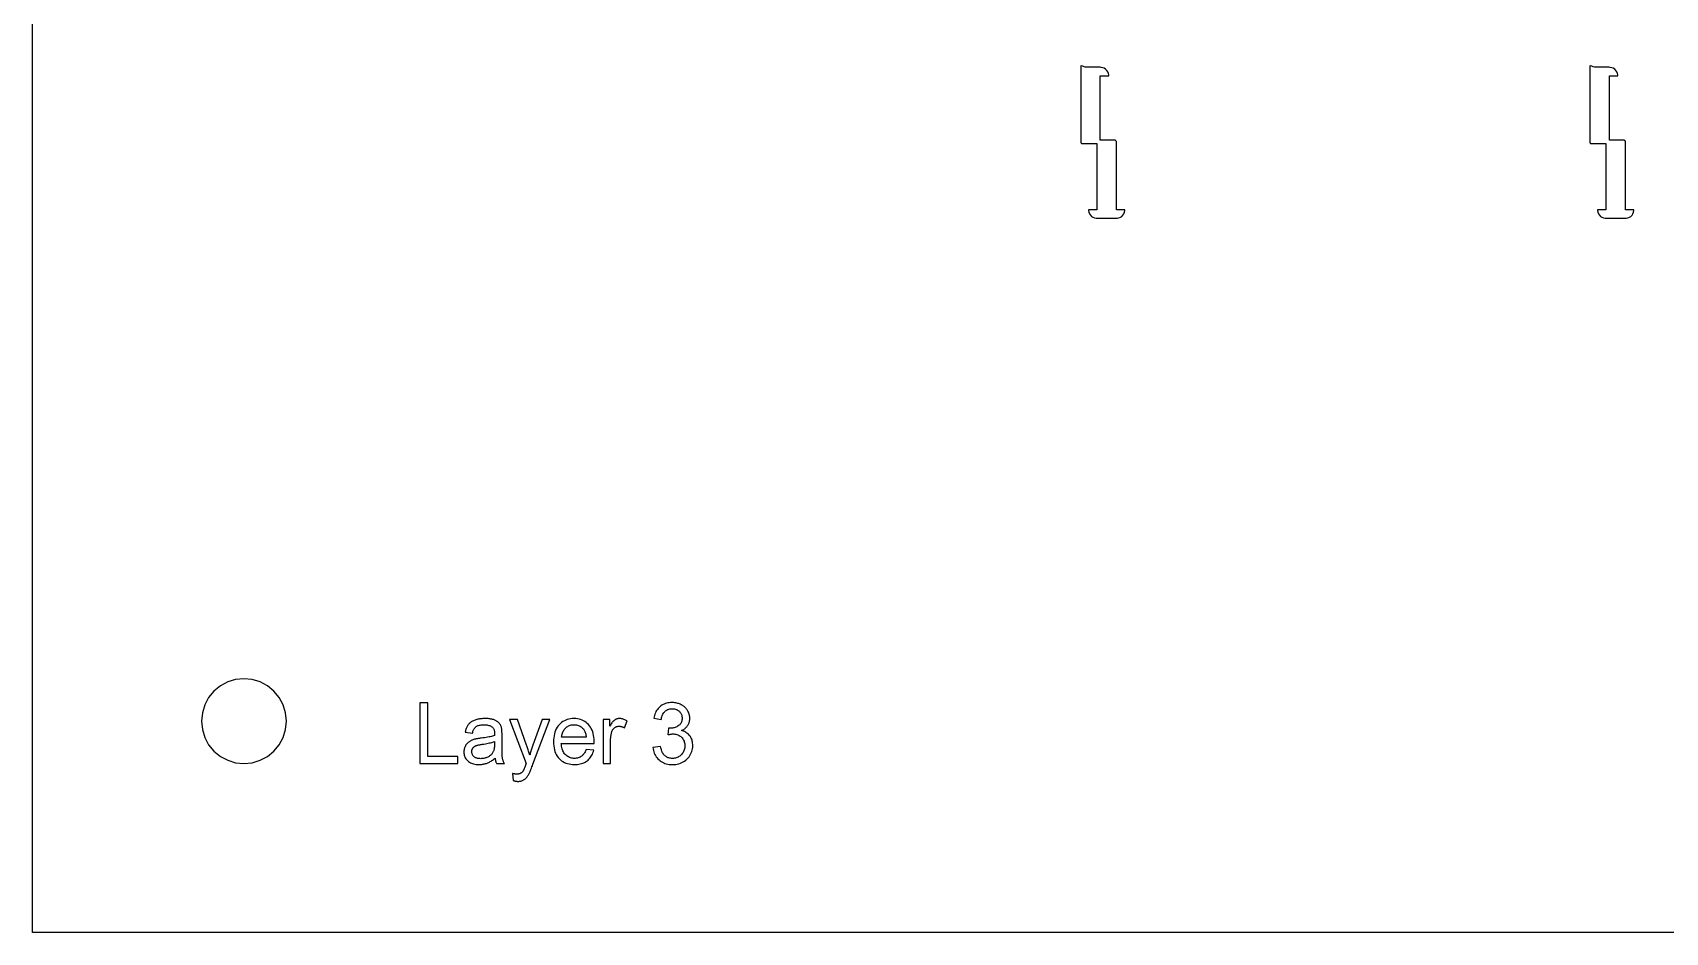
# Model space of a CAD drawing. Header units: millimetres. Extents: x 68 to 252, y 288 to 712.
# Drawn here: x 67.5 to 163.8, y 287.5 to 340.6 of the extents above; entities that cross this region are included whole.
import ezdxf

# ---------------------------------------------------------------- set-up
doc = ezdxf.new("R2010")
doc.units = ezdxf.units.MM

msp = doc.modelspace()

# ---------------------------------------------------------------- linework, layer by layer
for p, q in [((67.548, 287.548), (67.548, 712.452)), ((129.338, 338.619), (129.315, 338.617)), ((129.315, 338.617), (129.315, 338.617)), ((129.315, 338.617), (129.315, 334.139)), ((129.431, 338.606), (129.338, 338.619)), ((129.338, 338.619), (129.338, 338.619)), ((129.521, 338.575), (129.431, 338.606)), ((129.431, 338.606), (129.431, 338.606)), ((129.586, 338.538), (129.521, 338.575)), ((129.521, 338.575), (129.521, 338.575)), ((129.587, 338.538), (129.586, 338.538)), ((129.586, 338.538), (129.586, 338.538)), ((130.467, 338.538), (129.587, 338.538)), ((129.587, 338.538), (129.587, 338.538)), ((130.516, 338.536), (130.467, 338.538)), ((130.468, 334.239), (130.468, 338.039)), ((130.468, 338.039), (130.967, 338.039)), ((130.612, 338.516), (130.516, 338.536)), ((130.516, 338.536), (130.516, 338.536)), ((130.703, 338.479), (130.612, 338.516)), ((130.612, 338.516), (130.612, 338.516)), ((130.784, 338.425), (130.703, 338.479)), ((130.703, 338.479), (130.703, 338.479)), ((130.784, 338.424), (130.784, 338.425)), ((130.853, 338.355), (130.784, 338.424)), ((130.908, 338.274), (130.853, 338.355)), ((130.853, 338.355), (130.853, 338.355)), ((130.945, 338.183), (130.908, 338.274)), ((130.908, 338.274), (130.908, 338.274)), ((130.965, 338.087), (130.945, 338.183)), ((130.945, 338.183), (130.945, 338.183)), ((130.967, 338.039), (130.965, 338.087)), ((130.965, 338.087), (130.965, 338.087)), ((159.338, 338.619), (159.315, 338.617)), ((159.315, 338.617), (159.315, 338.617)), ((159.315, 338.617), (159.315, 334.139)), ((159.431, 338.606), (159.338, 338.619)), ((159.338, 338.619), (159.338, 338.619)), ((159.521, 338.575), (159.431, 338.606)), ((159.431, 338.606), (159.431, 338.606)), ((159.586, 338.538), (159.521, 338.575)), ((159.521, 338.575), (159.521, 338.575)), ((159.587, 338.538), (159.586, 338.538)), ((159.586, 338.538), (159.586, 338.538)), ((160.467, 338.538), (159.587, 338.538)), ((159.587, 338.538), (159.587, 338.538)), ((160.516, 338.536), (160.467, 338.538)), ((160.468, 334.239), (160.468, 338.039)), ((160.468, 338.039), (160.967, 338.039)), ((160.612, 338.516), (160.516, 338.536)), ((160.516, 338.536), (160.516, 338.536)), ((160.703, 338.479), (160.612, 338.516)), ((160.612, 338.516), (160.612, 338.516)), ((160.784, 338.425), (160.703, 338.479)), ((160.703, 338.479), (160.703, 338.479)), ((160.784, 338.424), (160.784, 338.425)), ((160.853, 338.355), (160.784, 338.424)), ((160.908, 338.274), (160.853, 338.355)), ((160.853, 338.355), (160.853, 338.355)), ((160.945, 338.183), (160.908, 338.274)), ((160.908, 338.274), (160.908, 338.274)), ((160.965, 338.087), (160.945, 338.183)), ((160.945, 338.183), (160.945, 338.183)), ((160.967, 338.039), (160.965, 338.087)), ((160.965, 338.087), (160.965, 338.087)), ((129.315, 334.139), (129.317, 334.119)), ((129.317, 334.119), (129.323, 334.101)), ((129.323, 334.101), (129.332, 334.083)), ((129.332, 334.083), (129.345, 334.068)), ((129.345, 334.068), (129.36, 334.056)), ((129.36, 334.056), (129.377, 334.047)), ((129.377, 334.047), (129.396, 334.041)), ((129.396, 334.041), (129.415, 334.039)), ((129.415, 334.039), (130.268, 334.039)), ((130.268, 334.039), (130.268, 330.139)), ((131.321, 334.239), (130.468, 334.239)), ((131.34, 334.237), (131.321, 334.239)), ((131.359, 334.231), (131.34, 334.237)), ((131.376, 334.222), (131.359, 334.231)), ((131.391, 334.21), (131.376, 334.222)), ((131.404, 334.195), (131.391, 334.21)), ((131.413, 334.177), (131.404, 334.195)), ((131.419, 334.159), (131.413, 334.177)), ((131.421, 334.139), (131.419, 334.159)), ((131.421, 330.139), (131.421, 334.139)), ((159.315, 334.139), (159.317, 334.119)), ((159.317, 334.119), (159.323, 334.101)), ((159.323, 334.101), (159.332, 334.083)), ((159.332, 334.083), (159.345, 334.068)), ((159.345, 334.068), (159.36, 334.056)), ((159.36, 334.056), (159.377, 334.047)), ((159.377, 334.047), (159.396, 334.041)), ((159.396, 334.041), (159.415, 334.039)), ((159.415, 334.039), (160.268, 334.039)), ((160.268, 334.039), (160.268, 330.139)), ((161.321, 334.239), (160.468, 334.239)), ((161.34, 334.237), (161.321, 334.239)), ((161.359, 334.231), (161.34, 334.237)), ((161.376, 334.222), (161.359, 334.231)), ((161.391, 334.21), (161.376, 334.222)), ((161.404, 334.195), (161.391, 334.21)), ((161.413, 334.177), (161.404, 334.195)), ((161.419, 334.159), (161.413, 334.177)), ((161.421, 334.139), (161.419, 334.159)), ((161.421, 330.139), (161.421, 334.139)), ((130.268, 330.139), (129.769, 330.139)), ((129.769, 330.139), (129.771, 330.091)), ((129.771, 330.091), (129.771, 330.091)), ((129.771, 330.091), (129.79, 329.995)), ((130.268, 330.139), (130.268, 330.139)), ((130.268, 330.139), (130.268, 330.139)), ((131.92, 330.139), (131.421, 330.139)), ((131.421, 330.139), (131.421, 330.139)), ((131.898, 329.995), (131.917, 330.091)), ((131.917, 330.091), (131.92, 330.139)), ((131.917, 330.091), (131.917, 330.091)), ((160.268, 330.139), (159.769, 330.139)), ((159.769, 330.139), (159.771, 330.091)), ((159.771, 330.091), (159.771, 330.091)), ((159.771, 330.091), (159.79, 329.995)), ((160.268, 330.139), (160.268, 330.139)), ((161.92, 330.139), (161.421, 330.139)), ((161.421, 330.139), (161.421, 330.139)), ((161.898, 329.995), (161.917, 330.091)), ((161.917, 330.091), (161.92, 330.139)), ((161.917, 330.091), (161.917, 330.091)), ((161.92, 330.139), (161.92, 330.139)), ((129.79, 329.995), (129.79, 329.995)), ((129.79, 329.995), (129.828, 329.904)), ((129.828, 329.904), (129.828, 329.904)), ((129.828, 329.904), (129.882, 329.823)), ((129.882, 329.823), (129.882, 329.823)), ((129.882, 329.823), (129.952, 329.754)), ((129.952, 329.754), (129.952, 329.753)), ((129.952, 329.753), (130.033, 329.699)), ((130.033, 329.699), (130.033, 329.699)), ((130.033, 329.699), (130.124, 329.662)), ((130.124, 329.662), (130.124, 329.662)), ((130.124, 329.662), (130.22, 329.642)), ((130.22, 329.642), (130.22, 329.642)), ((130.22, 329.642), (130.269, 329.64)), ((130.269, 329.64), (131.42, 329.64)), ((131.42, 329.64), (131.468, 329.642)), ((131.468, 329.642), (131.469, 329.642)), ((131.469, 329.642), (131.565, 329.662)), ((131.565, 329.662), (131.655, 329.699)), ((131.565, 329.662), (131.565, 329.662)), ((131.655, 329.699), (131.737, 329.753)), ((131.655, 329.699), (131.655, 329.699)), ((131.737, 329.754), (131.806, 329.823)), ((131.737, 329.753), (131.737, 329.754)), ((131.806, 329.823), (131.86, 329.904)), ((131.806, 329.823), (131.806, 329.823)), ((131.86, 329.904), (131.861, 329.904)), ((131.861, 329.904), (131.898, 329.995)), ((131.898, 329.995), (131.898, 329.995)), ((159.79, 329.995), (159.79, 329.995)), ((159.79, 329.995), (159.828, 329.904)), ((159.828, 329.904), (159.828, 329.904)), ((159.828, 329.904), (159.882, 329.823)), ((159.882, 329.823), (159.882, 329.823)), ((159.882, 329.823), (159.952, 329.754)), ((159.952, 329.754), (159.952, 329.753)), ((159.952, 329.753), (160.033, 329.699)), ((160.033, 329.699), (160.033, 329.699)), ((160.033, 329.699), (160.124, 329.662)), ((160.124, 329.662), (160.124, 329.662)), ((160.124, 329.662), (160.22, 329.642)), ((160.22, 329.642), (160.22, 329.642)), ((160.22, 329.642), (160.269, 329.64)), ((160.269, 329.64), (161.42, 329.64)), ((161.42, 329.64), (161.468, 329.642)), ((161.468, 329.642), (161.469, 329.642)), ((161.469, 329.642), (161.565, 329.662)), ((161.565, 329.662), (161.655, 329.699)), ((161.565, 329.662), (161.565, 329.662)), ((161.655, 329.699), (161.737, 329.753)), ((161.655, 329.699), (161.655, 329.699)), ((161.737, 329.754), (161.806, 329.823)), ((161.737, 329.753), (161.737, 329.754)), ((161.806, 329.823), (161.86, 329.904)), ((161.806, 329.823), (161.806, 329.823)), ((161.86, 329.904), (161.861, 329.904)), ((161.861, 329.904), (161.898, 329.995)), ((161.898, 329.995), (161.898, 329.995)), ((79.043, 302.31), (78.611, 302.079)), ((79.512, 302.452), (79.043, 302.31)), ((80, 302.5), (79.512, 302.452)), ((80.488, 302.452), (80, 302.5)), ((80.957, 302.31), (80.488, 302.452)), ((81.389, 302.079), (80.957, 302.31)), ((77.921, 301.389), (77.69, 300.957)), ((78.232, 301.768), (77.921, 301.389)), ((78.611, 302.079), (78.232, 301.768)), ((81.768, 301.768), (81.389, 302.079)), ((82.079, 301.389), (81.768, 301.768)), ((82.31, 300.957), (82.079, 301.389)), ((77.548, 300.488), (77.5, 300)), ((77.69, 300.957), (77.548, 300.488)), ((82.452, 300.488), (82.31, 300.957)), ((82.5, 300), (82.452, 300.488)), ((90.84, 301.079), (90.366, 301.079)), ((90.366, 301.079), (90.366, 297.5)), ((90.84, 297.923), (90.84, 301.079)), ((104.169, 300.253), (104.15, 300.166)), ((104.191, 300.335), (104.169, 300.253)), ((104.217, 300.413), (104.191, 300.335)), ((104.248, 300.488), (104.217, 300.413)), ((104.282, 300.558), (104.248, 300.488)), ((104.321, 300.625), (104.282, 300.558)), ((104.363, 300.687), (104.321, 300.625)), ((104.41, 300.746), (104.363, 300.687)), ((104.461, 300.8), (104.41, 300.746)), ((104.516, 300.851), (104.461, 300.8)), ((104.575, 300.897), (104.516, 300.851)), ((104.636, 300.938), (104.575, 300.897)), ((104.601, 300.151), (104.615, 300.211)), ((104.615, 300.211), (104.63, 300.267)), ((104.63, 300.267), (104.649, 300.32)), ((104.7, 300.975), (104.636, 300.938)), ((104.649, 300.32), (104.669, 300.37)), ((104.669, 300.37), (104.693, 300.417)), ((104.693, 300.417), (104.718, 300.46)), ((104.767, 301.006), (104.7, 300.975)), ((104.718, 300.46), (104.746, 300.5)), ((104.746, 300.5), (104.777, 300.537)), ((104.837, 301.033), (104.767, 301.006)), ((104.777, 300.537), (104.81, 300.571)), ((104.81, 300.571), (104.845, 300.602)), ((104.909, 301.055), (104.837, 301.033)), ((104.845, 300.602), (104.882, 300.629)), ((104.882, 300.629), (104.92, 300.654)), ((104.984, 301.072), (104.909, 301.055)), ((104.92, 300.654), (104.96, 300.675)), ((104.96, 300.675), (105.002, 300.692)), ((105.063, 301.084), (104.984, 301.072)), ((105.002, 300.692), (105.046, 300.707)), ((105.046, 300.707), (105.091, 300.718)), ((105.143, 301.091), (105.063, 301.084)), ((105.091, 300.718), (105.138, 300.726)), ((105.138, 300.726), (105.187, 300.731)), ((105.227, 301.094), (105.143, 301.091)), ((105.187, 300.731), (105.237, 300.733)), ((105.285, 301.092), (105.227, 301.094)), ((105.237, 300.733), (105.288, 300.731)), ((105.342, 301.089), (105.285, 301.092)), ((105.288, 300.731), (105.337, 300.726)), ((105.337, 300.726), (105.384, 300.718)), ((105.399, 301.082), (105.342, 301.089)), ((105.384, 300.718), (105.429, 300.707)), ((105.454, 301.074), (105.399, 301.082)), ((105.429, 300.707), (105.472, 300.693)), ((105.508, 301.062), (105.454, 301.074)), ((105.472, 300.693), (105.513, 300.675)), ((105.562, 301.048), (105.508, 301.062)), ((105.513, 300.675), (105.552, 300.655)), ((105.552, 300.655), (105.59, 300.631)), ((105.614, 301.032), (105.562, 301.048)), ((105.59, 300.631), (105.625, 300.604)), ((105.666, 301.013), (105.614, 301.032)), ((105.625, 300.604), (105.659, 300.573)), ((105.659, 300.573), (105.69, 300.541)), ((105.716, 300.992), (105.666, 301.013)), ((105.69, 300.541), (105.718, 300.507)), ((105.766, 300.968), (105.716, 300.992)), ((105.718, 300.507), (105.743, 300.471)), ((105.743, 300.471), (105.764, 300.433)), ((105.764, 300.433), (105.782, 300.394)), ((105.814, 300.942), (105.766, 300.968)), ((105.782, 300.394), (105.797, 300.353)), ((105.797, 300.353), (105.808, 300.311)), ((105.808, 300.311), (105.816, 300.267)), ((105.86, 300.914), (105.814, 300.942)), ((105.816, 300.267), (105.821, 300.221)), ((105.821, 300.221), (105.823, 300.173)), ((105.904, 300.884), (105.86, 300.914)), ((105.945, 300.853), (105.904, 300.884)), ((105.984, 300.819), (105.945, 300.853)), ((106.02, 300.784), (105.984, 300.819)), ((106.055, 300.747), (106.02, 300.784)), ((106.087, 300.708), (106.055, 300.747)), ((106.116, 300.668), (106.087, 300.708)), ((106.143, 300.625), (106.116, 300.668)), ((106.168, 300.581), (106.143, 300.625)), ((106.191, 300.537), (106.168, 300.581)), ((106.21, 300.492), (106.191, 300.537)), ((106.227, 300.447), (106.21, 300.492)), ((106.242, 300.401), (106.227, 300.447)), ((106.254, 300.355), (106.242, 300.401)), ((106.263, 300.308), (106.254, 300.355)), ((106.269, 300.26), (106.263, 300.308)), ((106.273, 300.212), (106.269, 300.26)), ((106.275, 300.163), (106.273, 300.212)), ((77.5, 300), (77.548, 299.512)), ((77.548, 299.512), (77.69, 299.043)), ((82.31, 299.043), (82.452, 299.512)), ((82.452, 299.512), (82.5, 300)), ((82.5, 300), (82.5, 300)), ((93.049, 299.407), (93.037, 299.353)), ((93.037, 299.353), (93.467, 299.295)), ((93.063, 299.459), (93.049, 299.407)), ((93.079, 299.509), (93.063, 299.459)), ((93.096, 299.557), (93.079, 299.509)), ((93.115, 299.602), (93.096, 299.557)), ((93.135, 299.646), (93.115, 299.602)), ((93.156, 299.687), (93.135, 299.646)), ((93.179, 299.726), (93.156, 299.687)), ((93.204, 299.763), (93.179, 299.726)), ((93.23, 299.798), (93.204, 299.763)), ((93.258, 299.832), (93.23, 299.798)), ((93.289, 299.863), (93.258, 299.832)), ((93.321, 299.893), (93.289, 299.863)), ((93.357, 299.922), (93.321, 299.893)), ((93.394, 299.948), (93.357, 299.922)), ((93.434, 299.974), (93.394, 299.948)), ((93.477, 299.998), (93.434, 299.974)), ((93.467, 299.295), (93.482, 299.348)), ((93.521, 300.02), (93.477, 299.998)), ((93.482, 299.348), (93.498, 299.398)), ((93.498, 299.398), (93.516, 299.445)), ((93.516, 299.445), (93.536, 299.488)), ((93.569, 300.04), (93.521, 300.02)), ((93.536, 299.488), (93.557, 299.529)), ((93.557, 299.529), (93.58, 299.565)), ((93.618, 300.059), (93.569, 300.04)), ((93.58, 299.565), (93.604, 299.599)), ((93.604, 299.599), (93.629, 299.629)), ((93.67, 300.077), (93.618, 300.059)), ((93.629, 299.629), (93.657, 299.656)), ((93.657, 299.656), (93.685, 299.679)), ((93.723, 300.093), (93.67, 300.077)), ((93.685, 299.679), (93.717, 299.7)), ((93.717, 299.7), (93.751, 299.718)), ((93.778, 300.106), (93.723, 300.093)), ((93.751, 299.718), (93.789, 299.734)), ((93.834, 300.118), (93.778, 300.106)), ((93.789, 299.734), (93.83, 299.748)), ((93.83, 299.748), (93.874, 299.76)), ((93.892, 300.129), (93.834, 300.118)), ((93.874, 299.76), (93.921, 299.77)), ((93.952, 300.137), (93.892, 300.129)), ((93.921, 299.77), (93.972, 299.778)), ((94.013, 300.143), (93.952, 300.137)), ((93.972, 299.778), (94.026, 299.783)), ((94.076, 300.148), (94.013, 300.143)), ((94.026, 299.783), (94.083, 299.786)), ((94.14, 300.151), (94.076, 300.148)), ((94.083, 299.786), (94.143, 299.788)), ((94.207, 300.152), (94.14, 300.151)), ((94.143, 299.788), (94.208, 299.786)), ((94.272, 300.151), (94.207, 300.152)), ((94.208, 299.786), (94.27, 299.782)), ((94.27, 299.782), (94.328, 299.774)), ((94.334, 300.148), (94.272, 300.151)), ((94.328, 299.774), (94.383, 299.764)), ((94.395, 300.145), (94.334, 300.148)), ((94.383, 299.764), (94.434, 299.75)), ((94.452, 300.139), (94.395, 300.145)), ((94.434, 299.75), (94.483, 299.734)), ((94.507, 300.132), (94.452, 300.139)), ((94.483, 299.734), (94.528, 299.715)), ((94.56, 300.123), (94.507, 300.132)), ((94.528, 299.715), (94.57, 299.692)), ((94.61, 300.113), (94.56, 300.123)), ((94.57, 299.692), (94.608, 299.667)), ((94.608, 299.667), (94.643, 299.639)), ((94.658, 300.102), (94.61, 300.113)), ((94.643, 299.639), (94.667, 299.615)), ((94.703, 300.088), (94.658, 300.102)), ((94.667, 299.615), (94.688, 299.589)), ((94.688, 299.589), (94.707, 299.559)), ((94.746, 300.073), (94.703, 300.088)), ((94.707, 299.559), (94.723, 299.526)), ((94.723, 299.526), (94.737, 299.489)), ((94.737, 299.489), (94.748, 299.45)), ((94.786, 300.057), (94.746, 300.073)), ((94.748, 299.45), (94.757, 299.407)), ((94.757, 299.407), (94.763, 299.361)), ((94.763, 299.361), (94.767, 299.312)), ((94.767, 299.312), (94.768, 299.26)), ((94.768, 299.26), (94.768, 299.255)), ((94.768, 299.255), (94.768, 299.248)), ((94.768, 299.248), (94.768, 299.24)), ((94.824, 300.041), (94.786, 300.057)), ((94.86, 300.023), (94.824, 300.041)), ((94.894, 300.004), (94.86, 300.023)), ((94.926, 299.985), (94.894, 300.004)), ((94.955, 299.965), (94.926, 299.985)), ((94.983, 299.944), (94.955, 299.965)), ((95.008, 299.922), (94.983, 299.944)), ((95.03, 299.9), (95.008, 299.922)), ((95.051, 299.877), (95.03, 299.9)), ((95.07, 299.852), (95.051, 299.877)), ((95.088, 299.827), (95.07, 299.852)), ((95.104, 299.8), (95.088, 299.827)), ((95.12, 299.772), (95.104, 299.8)), ((95.134, 299.743), (95.12, 299.772)), ((95.147, 299.712), (95.134, 299.743)), ((95.159, 299.68), (95.147, 299.712)), ((95.17, 299.647), (95.159, 299.68)), ((95.179, 299.613), (95.17, 299.647)), ((95.188, 299.577), (95.179, 299.613)), ((95.192, 299.553), (95.188, 299.577)), ((95.196, 299.525), (95.192, 299.553)), ((95.199, 299.494), (95.196, 299.525)), ((95.202, 299.459), (95.199, 299.494)), ((95.204, 299.42), (95.202, 299.459)), ((95.206, 299.378), (95.204, 299.42)), ((95.208, 299.332), (95.206, 299.378)), ((95.209, 299.283), (95.208, 299.332)), ((95.209, 299.229), (95.209, 299.283)), ((96.115, 300.093), (95.642, 300.093)), ((95.642, 300.093), (96.626, 297.495)), ((96.655, 298.591), (96.115, 300.093)), ((97.578, 300.093), (97.024, 298.581)), ((97.031, 297.456), (98.018, 300.093)), ((98.018, 300.093), (97.578, 300.093)), ((98.298, 299.251), (98.275, 299.141)), ((98.329, 299.355), (98.298, 299.251)), ((98.366, 299.454), (98.329, 299.355)), ((98.409, 299.547), (98.366, 299.454)), ((98.46, 299.634), (98.409, 299.547)), ((98.517, 299.715), (98.46, 299.634)), ((98.581, 299.79), (98.517, 299.715)), ((98.651, 299.859), (98.581, 299.79)), ((98.724, 299.92), (98.651, 299.859)), ((98.801, 299.974), (98.724, 299.92)), ((98.753, 299.237), (98.77, 299.295)), ((98.77, 299.295), (98.791, 299.351)), ((98.791, 299.351), (98.816, 299.404)), ((98.883, 300.021), (98.801, 299.974)), ((98.816, 299.404), (98.844, 299.454)), ((98.844, 299.454), (98.876, 299.501)), ((98.876, 299.501), (98.912, 299.546)), ((98.968, 300.061), (98.883, 300.021)), ((98.912, 299.546), (98.951, 299.587)), ((98.951, 299.587), (98.994, 299.626)), ((99.058, 300.094), (98.968, 300.061)), ((98.994, 299.626), (99.038, 299.66)), ((99.038, 299.66), (99.084, 299.691)), ((99.151, 300.119), (99.058, 300.094)), ((99.084, 299.691), (99.132, 299.717)), ((99.132, 299.717), (99.182, 299.739)), ((99.249, 300.137), (99.151, 300.119)), ((99.182, 299.739), (99.234, 299.757)), ((99.234, 299.757), (99.288, 299.772)), ((99.35, 300.148), (99.249, 300.137)), ((99.288, 299.772), (99.343, 299.782)), ((99.343, 299.782), (99.401, 299.788)), ((99.455, 300.152), (99.35, 300.148)), ((99.401, 299.788), (99.461, 299.79)), ((99.557, 300.148), (99.455, 300.152)), ((99.461, 299.79), (99.526, 299.787)), ((99.526, 299.787), (99.59, 299.78)), ((99.656, 300.137), (99.557, 300.148)), ((99.59, 299.78), (99.65, 299.767)), ((99.65, 299.767), (99.708, 299.749)), ((99.75, 300.12), (99.656, 300.137)), ((99.708, 299.749), (99.764, 299.726)), ((99.841, 300.095), (99.75, 300.12)), ((99.764, 299.726), (99.817, 299.698)), ((99.817, 299.698), (99.868, 299.665)), ((99.928, 300.063), (99.841, 300.095)), ((99.868, 299.665), (99.916, 299.627)), ((99.916, 299.627), (99.962, 299.584)), ((100.011, 300.024), (99.928, 300.063)), ((99.962, 299.584), (100.005, 299.536)), ((100.005, 299.536), (100.032, 299.502)), ((100.09, 299.978), (100.011, 300.024)), ((100.032, 299.502), (100.056, 299.464)), ((100.056, 299.464), (100.078, 299.423)), ((100.078, 299.423), (100.097, 299.379)), ((100.166, 299.925), (100.09, 299.978)), ((100.097, 299.379), (100.115, 299.332)), ((100.115, 299.332), (100.131, 299.281)), ((100.131, 299.281), (100.144, 299.227)), ((100.237, 299.865), (100.166, 299.925)), ((100.305, 299.798), (100.237, 299.865)), ((100.368, 299.724), (100.305, 299.798)), ((100.424, 299.645), (100.368, 299.724)), ((100.473, 299.559), (100.424, 299.645)), ((100.516, 299.468), (100.473, 299.559)), ((100.553, 299.372), (100.516, 299.468)), ((100.582, 299.269), (100.553, 299.372)), ((100.605, 299.161), (100.582, 299.269)), ((101.563, 300.093), (101.167, 300.093)), ((101.167, 300.093), (101.167, 297.5)), ((101.563, 299.7), (101.563, 300.093)), ((101.593, 299.753), (101.563, 299.7)), ((101.622, 299.803), (101.593, 299.753)), ((101.651, 299.849), (101.622, 299.803)), ((101.642, 299.226), (101.653, 299.275)), ((101.68, 299.89), (101.651, 299.849)), ((101.653, 299.275), (101.666, 299.323)), ((101.666, 299.323), (101.68, 299.37)), ((101.708, 299.929), (101.68, 299.89)), ((101.68, 299.37), (101.69, 299.4)), ((101.69, 299.4), (101.702, 299.429)), ((101.702, 299.429), (101.715, 299.457)), ((101.736, 299.963), (101.708, 299.929)), ((101.715, 299.457), (101.729, 299.483)), ((101.729, 299.483), (101.745, 299.507)), ((101.763, 299.994), (101.736, 299.963)), ((101.745, 299.507), (101.762, 299.531)), ((101.762, 299.531), (101.78, 299.553)), ((101.79, 300.021), (101.763, 299.994)), ((101.78, 299.553), (101.8, 299.574)), ((101.816, 300.044), (101.79, 300.021)), ((101.8, 299.574), (101.821, 299.593)), ((101.842, 300.063), (101.816, 300.044)), ((101.821, 299.593), (101.843, 299.611)), ((101.868, 300.08), (101.842, 300.063)), ((101.843, 299.611), (101.866, 299.627)), ((101.866, 299.627), (101.89, 299.642)), ((101.895, 300.095), (101.868, 300.08)), ((101.89, 299.642), (101.915, 299.655)), ((101.921, 300.108), (101.895, 300.095)), ((101.915, 299.655), (101.94, 299.666)), ((101.949, 300.12), (101.921, 300.108)), ((101.94, 299.666), (101.965, 299.676)), ((101.977, 300.129), (101.949, 300.12)), ((101.965, 299.676), (101.992, 299.684)), ((102.005, 300.137), (101.977, 300.129)), ((101.992, 299.684), (102.018, 299.69)), ((102.034, 300.144), (102.005, 300.137)), ((102.018, 299.69), (102.046, 299.694)), ((102.064, 300.148), (102.034, 300.144)), ((102.046, 299.694), (102.074, 299.697)), ((102.094, 300.151), (102.064, 300.148)), ((102.074, 299.697), (102.102, 299.698)), ((102.124, 300.152), (102.094, 300.151)), ((102.102, 299.698), (102.135, 299.697)), ((102.169, 300.15), (102.124, 300.152)), ((102.135, 299.697), (102.167, 299.694)), ((102.167, 299.694), (102.199, 299.689)), ((102.213, 300.146), (102.169, 300.15)), ((102.199, 299.689), (102.231, 299.682)), ((102.258, 300.139), (102.213, 300.146)), ((102.231, 299.682), (102.263, 299.674)), ((102.303, 300.129), (102.258, 300.139)), ((102.263, 299.674), (102.296, 299.663)), ((102.296, 299.663), (102.328, 299.651)), ((102.348, 300.116), (102.303, 300.129)), ((102.328, 299.651), (102.36, 299.637)), ((102.393, 300.101), (102.348, 300.116)), ((102.36, 299.637), (102.392, 299.62)), ((102.392, 299.62), (102.424, 299.602)), ((102.439, 300.082), (102.393, 300.101)), ((102.424, 299.602), (102.576, 300.01)), ((102.484, 300.061), (102.439, 300.082)), ((102.53, 300.037), (102.484, 300.061)), ((102.576, 300.01), (102.53, 300.037)), ((104.15, 300.166), (104.59, 300.088)), ((104.59, 300.088), (104.601, 300.151)), ((105.022, 299.58), (104.973, 299.195)), ((105.031, 299.579), (105.022, 299.58)), ((105.039, 299.579), (105.031, 299.579)), ((105.047, 299.578), (105.039, 299.579)), ((105.055, 299.577), (105.047, 299.578)), ((105.062, 299.576), (105.055, 299.577)), ((105.069, 299.576), (105.062, 299.576)), ((105.075, 299.575), (105.069, 299.576)), ((105.081, 299.575), (105.075, 299.575)), ((105.087, 299.575), (105.081, 299.575)), ((105.093, 299.575), (105.087, 299.575)), ((105.148, 299.576), (105.093, 299.575)), ((105.203, 299.581), (105.148, 299.576)), ((105.256, 299.588), (105.203, 299.581)), ((105.308, 299.598), (105.256, 299.588)), ((105.36, 299.612), (105.308, 299.598)), ((105.41, 299.628), (105.36, 299.612)), ((105.458, 299.647), (105.41, 299.628)), ((105.506, 299.668), (105.458, 299.647)), ((105.553, 299.693), (105.506, 299.668)), ((105.598, 299.721), (105.553, 299.693)), ((105.641, 299.752), (105.598, 299.721)), ((105.679, 299.786), (105.641, 299.752)), ((105.713, 299.823), (105.679, 299.786)), ((105.742, 299.864), (105.713, 299.823)), ((105.767, 299.908), (105.742, 299.864)), ((105.787, 299.954), (105.767, 299.908)), ((105.782, 299.438), (105.829, 299.462)), ((105.844, 299.422), (105.782, 299.438)), ((105.803, 300.004), (105.787, 299.954)), ((105.814, 300.058), (105.803, 300.004)), ((105.821, 300.114), (105.814, 300.058)), ((105.823, 300.173), (105.821, 300.114)), ((105.829, 299.462), (105.874, 299.486)), ((105.903, 299.403), (105.844, 299.422)), ((105.874, 299.486), (105.917, 299.513)), ((105.959, 299.38), (105.903, 299.403)), ((105.917, 299.513), (105.958, 299.541)), ((105.958, 299.541), (105.996, 299.57)), ((106.013, 299.355), (105.959, 299.38)), ((105.996, 299.57), (106.031, 299.601)), ((106.063, 299.326), (106.013, 299.355)), ((106.031, 299.601), (106.064, 299.634)), ((106.111, 299.294), (106.063, 299.326)), ((106.064, 299.634), (106.095, 299.668)), ((106.095, 299.668), (106.124, 299.704)), ((106.156, 299.259), (106.111, 299.294)), ((106.124, 299.704), (106.15, 299.741)), ((106.15, 299.741), (106.173, 299.78)), ((106.199, 299.221), (106.156, 299.259)), ((106.173, 299.78), (106.195, 299.819)), ((106.195, 299.819), (106.213, 299.859)), ((106.213, 299.859), (106.23, 299.9)), ((106.23, 299.9), (106.243, 299.942)), ((106.243, 299.942), (106.255, 299.985)), ((106.255, 299.985), (106.263, 300.028)), ((106.263, 300.028), (106.27, 300.072)), ((106.27, 300.072), (106.273, 300.117)), ((106.273, 300.117), (106.275, 300.163)), ((77.69, 299.043), (77.921, 298.611)), ((77.921, 298.611), (78.232, 298.232)), ((81.768, 298.232), (82.079, 298.611)), ((82.079, 298.611), (82.31, 299.043)), ((92.969, 298.295), (92.965, 298.259)), ((92.975, 298.331), (92.969, 298.295)), ((92.983, 298.366), (92.975, 298.331)), ((92.992, 298.4), (92.983, 298.366)), ((93.004, 298.434), (92.992, 298.4)), ((93.017, 298.467), (93.004, 298.434)), ((93.031, 298.5), (93.017, 298.467)), ((93.048, 298.531), (93.031, 298.5)), ((93.066, 298.562), (93.048, 298.531)), ((93.085, 298.592), (93.066, 298.562)), ((93.105, 298.62), (93.085, 298.592)), ((93.126, 298.647), (93.105, 298.62)), ((93.148, 298.673), (93.126, 298.647)), ((93.171, 298.698), (93.148, 298.673)), ((93.196, 298.722), (93.171, 298.698)), ((93.221, 298.744), (93.196, 298.722)), ((93.248, 298.765), (93.221, 298.744)), ((93.275, 298.784), (93.248, 298.765)), ((93.304, 298.803), (93.275, 298.784)), ((93.333, 298.821), (93.304, 298.803)), ((93.363, 298.837), (93.333, 298.821)), ((93.393, 298.853), (93.363, 298.837)), ((93.425, 298.868), (93.393, 298.853)), ((93.457, 298.882), (93.425, 298.868)), ((93.435, 298.263), (93.44, 298.285)), ((93.44, 298.285), (93.445, 298.306)), ((93.445, 298.306), (93.452, 298.326)), ((93.452, 298.326), (93.46, 298.347)), ((93.489, 298.895), (93.457, 298.882)), ((93.46, 298.347), (93.469, 298.366)), ((93.469, 298.366), (93.479, 298.386)), ((93.479, 298.386), (93.491, 298.405)), ((93.523, 298.907), (93.489, 298.895)), ((93.491, 298.405), (93.504, 298.423)), ((93.504, 298.423), (93.518, 298.44)), ((93.518, 298.44), (93.532, 298.457)), ((93.557, 298.918), (93.523, 298.907)), ((93.532, 298.457), (93.548, 298.472)), ((93.548, 298.472), (93.565, 298.487)), ((93.592, 298.928), (93.557, 298.918)), ((93.565, 298.487), (93.583, 298.501)), ((93.583, 298.501), (93.602, 298.514)), ((93.619, 298.935), (93.592, 298.928)), ((93.602, 298.514), (93.622, 298.526)), ((93.649, 298.942), (93.619, 298.935)), ((93.622, 298.526), (93.643, 298.537)), ((93.643, 298.537), (93.664, 298.547)), ((93.681, 298.949), (93.649, 298.942)), ((93.664, 298.547), (93.688, 298.557)), ((93.716, 298.955), (93.681, 298.949)), ((93.688, 298.557), (93.716, 298.566)), ((93.754, 298.962), (93.716, 298.955)), ((93.716, 298.566), (93.746, 298.575)), ((93.746, 298.575), (93.78, 298.585)), ((93.794, 298.969), (93.754, 298.962)), ((93.78, 298.585), (93.817, 298.594)), ((93.837, 298.975), (93.794, 298.969)), ((93.817, 298.594), (93.856, 298.602)), ((93.883, 298.982), (93.837, 298.975)), ((93.856, 298.602), (93.9, 298.611)), ((93.931, 298.988), (93.883, 298.982)), ((93.9, 298.611), (93.946, 298.619)), ((93.982, 298.995), (93.931, 298.988)), ((93.946, 298.619), (93.995, 298.627)), ((94.086, 299.007), (93.982, 298.995)), ((93.995, 298.627), (94.048, 298.635)), ((94.048, 298.635), (94.141, 298.649)), ((94.184, 299.021), (94.086, 299.007)), ((94.141, 298.649), (94.23, 298.664)), ((94.276, 299.035), (94.184, 299.021)), ((94.23, 298.664), (94.313, 298.679)), ((94.363, 299.049), (94.276, 299.035)), ((94.313, 298.679), (94.392, 298.695)), ((94.444, 299.064), (94.363, 299.049)), ((94.392, 298.695), (94.467, 298.711)), ((94.52, 299.079), (94.444, 299.064)), ((94.467, 298.711), (94.536, 298.728)), ((94.59, 299.095), (94.52, 299.079)), ((94.536, 298.728), (94.601, 298.746)), ((94.654, 299.111), (94.59, 299.095)), ((94.601, 298.746), (94.66, 298.764)), ((94.713, 299.128), (94.654, 299.111)), ((94.66, 298.764), (94.716, 298.782)), ((94.766, 299.145), (94.713, 299.128)), ((94.716, 298.782), (94.766, 298.802)), ((94.731, 298.303), (94.72, 298.266)), ((94.74, 298.343), (94.731, 298.303)), ((94.748, 298.385), (94.74, 298.343)), ((94.755, 298.43), (94.748, 298.385)), ((94.76, 298.479), (94.755, 298.43)), ((94.763, 298.53), (94.76, 298.479)), ((94.765, 298.583), (94.763, 298.53)), ((94.766, 298.64), (94.765, 298.583)), ((94.767, 299.179), (94.766, 299.163)), ((94.766, 299.163), (94.766, 299.145)), ((94.766, 298.802), (94.766, 298.64)), ((94.766, 298.802), (94.766, 298.802)), ((94.768, 299.219), (94.767, 299.207)), ((94.767, 299.207), (94.767, 299.194)), ((94.767, 299.194), (94.767, 299.179)), ((94.768, 299.24), (94.768, 299.23)), ((94.768, 299.23), (94.768, 299.219)), ((95.21, 299.173), (95.209, 299.229)), ((95.21, 298.587), (95.21, 299.173)), ((95.21, 298.469), (95.21, 298.587)), ((95.211, 298.359), (95.21, 298.469)), ((95.212, 298.259), (95.211, 298.359)), ((96.676, 298.534), (96.655, 298.591)), ((96.696, 298.476), (96.676, 298.534)), ((96.716, 298.417), (96.696, 298.476)), ((96.736, 298.358), (96.716, 298.417)), ((96.755, 298.298), (96.736, 298.358)), ((96.773, 298.238), (96.755, 298.298)), ((96.927, 298.29), (96.909, 298.231)), ((96.945, 298.349), (96.927, 298.29)), ((96.964, 298.407), (96.945, 298.349)), ((96.983, 298.466), (96.964, 298.407)), ((97.003, 298.524), (96.983, 298.466)), ((97.024, 298.581), (97.003, 298.524)), ((98.248, 298.902), (98.244, 298.774)), ((98.244, 298.774), (98.248, 298.651)), ((98.258, 299.024), (98.248, 298.902)), ((98.248, 298.651), (98.258, 298.533)), ((98.275, 299.141), (98.258, 299.024)), ((98.258, 298.533), (98.274, 298.42)), ((98.274, 298.42), (98.298, 298.314)), ((98.298, 298.314), (98.328, 298.212)), ((98.706, 298.601), (98.699, 298.684)), ((98.699, 298.684), (100.633, 298.684)), ((98.716, 298.521), (98.706, 298.601)), ((98.731, 298.446), (98.716, 298.521)), ((98.723, 299.045), (98.729, 299.112)), ((100.171, 299.045), (98.723, 299.045)), ((98.723, 299.045), (98.723, 299.045)), ((98.729, 299.112), (98.739, 299.176)), ((98.749, 298.375), (98.731, 298.446)), ((98.739, 299.176), (98.753, 299.237)), ((98.771, 298.307), (98.749, 298.375)), ((98.798, 298.244), (98.771, 298.307)), ((100.144, 299.227), (100.155, 299.17)), ((100.166, 298.335), (100.145, 298.281)), ((100.155, 299.17), (100.164, 299.109)), ((100.164, 299.109), (100.171, 299.045)), ((100.62, 298.279), (100.166, 298.335)), ((100.166, 298.335), (100.166, 298.335)), ((100.622, 299.047), (100.605, 299.161)), ((100.632, 298.927), (100.622, 299.047)), ((100.635, 298.802), (100.632, 298.927)), ((100.633, 298.714), (100.634, 298.728)), ((100.633, 298.7), (100.633, 298.714)), ((100.633, 298.684), (100.633, 298.7)), ((100.634, 298.753), (100.635, 298.764)), ((100.634, 298.741), (100.634, 298.753)), ((100.634, 298.728), (100.634, 298.741)), ((100.635, 298.793), (100.635, 298.802)), ((100.635, 298.784), (100.635, 298.793)), ((100.635, 298.775), (100.635, 298.784)), ((100.635, 298.764), (100.635, 298.775)), ((101.606, 298.858), (101.607, 298.913)), ((101.606, 297.5), (101.606, 298.858)), ((101.607, 298.913), (101.609, 298.967)), ((101.609, 298.967), (101.613, 299.021)), ((101.613, 299.021), (101.618, 299.073)), ((101.618, 299.073), (101.625, 299.125)), ((101.625, 299.125), (101.633, 299.176)), ((101.633, 299.176), (101.642, 299.226)), ((104.546, 298.503), (104.107, 298.445)), ((104.107, 298.445), (104.118, 298.357)), ((104.107, 298.445), (104.107, 298.445)), ((104.118, 298.357), (104.135, 298.273)), ((104.562, 298.431), (104.546, 298.503)), ((104.58, 298.362), (104.562, 298.431)), ((104.601, 298.298), (104.58, 298.362)), ((104.623, 298.238), (104.601, 298.298)), ((104.973, 299.195), (105.01, 299.204)), ((105.01, 299.204), (105.045, 299.212)), ((105.045, 299.212), (105.079, 299.219)), ((105.079, 299.219), (105.112, 299.226)), ((105.112, 299.226), (105.144, 299.231)), ((105.144, 299.231), (105.174, 299.235)), ((105.174, 299.235), (105.203, 299.239)), ((105.203, 299.239), (105.231, 299.241)), ((105.231, 299.241), (105.258, 299.242)), ((105.258, 299.242), (105.283, 299.243)), ((105.283, 299.243), (105.343, 299.241)), ((105.343, 299.241), (105.401, 299.235)), ((105.401, 299.235), (105.457, 299.225)), ((105.457, 299.225), (105.51, 299.211)), ((105.51, 299.211), (105.562, 299.194)), ((105.562, 299.194), (105.611, 299.172)), ((105.611, 299.172), (105.658, 299.147)), ((105.658, 299.147), (105.703, 299.117)), ((105.703, 299.117), (105.746, 299.084)), ((105.746, 299.084), (105.786, 299.046)), ((105.786, 299.046), (105.824, 299.006)), ((105.824, 299.006), (105.857, 298.963)), ((105.857, 298.963), (105.887, 298.919)), ((105.887, 298.919), (105.913, 298.872)), ((105.913, 298.872), (105.935, 298.823)), ((105.95, 298.31), (105.93, 298.255)), ((105.935, 298.823), (105.952, 298.773)), ((105.965, 298.366), (105.95, 298.31)), ((105.952, 298.773), (105.966, 298.719)), ((105.975, 298.425), (105.965, 298.366)), ((105.966, 298.719), (105.976, 298.664)), ((105.982, 298.485), (105.975, 298.425)), ((105.976, 298.664), (105.982, 298.607)), ((105.982, 298.607), (105.984, 298.548)), ((105.984, 298.548), (105.982, 298.485)), ((106.238, 299.179), (106.199, 299.221)), ((106.275, 299.134), (106.238, 299.179)), ((106.308, 299.087), (106.275, 299.134)), ((106.338, 299.038), (106.308, 299.087)), ((106.364, 298.986), (106.338, 299.038)), ((106.387, 298.931), (106.364, 298.986)), ((106.406, 298.875), (106.387, 298.931)), ((106.396, 298.205), (106.42, 298.289)), ((106.422, 298.816), (106.406, 298.875)), ((106.42, 298.289), (106.437, 298.375)), ((106.435, 298.755), (106.422, 298.816)), ((106.443, 298.691), (106.435, 298.755)), ((106.437, 298.375), (106.447, 298.465)), ((106.449, 298.625), (106.443, 298.691)), ((106.447, 298.465), (106.45, 298.557)), ((106.45, 298.557), (106.449, 298.625)), ((78.232, 298.232), (78.611, 297.921)), ((78.611, 297.921), (79.043, 297.69)), ((79.043, 297.69), (79.512, 297.548)), ((79.512, 297.548), (80, 297.5)), ((80, 297.5), (80.488, 297.548)), ((80.488, 297.548), (80.957, 297.69)), ((80.957, 297.69), (81.389, 297.921)), ((81.389, 297.921), (81.768, 298.232)), ((90.366, 297.5), (92.602, 297.5)), ((90.366, 297.5), (90.366, 297.5)), ((92.602, 297.923), (90.84, 297.923)), ((92.602, 297.5), (92.602, 297.923)), ((92.962, 298.221), (92.961, 298.184)), ((92.961, 298.184), (92.964, 298.12)), ((92.965, 298.259), (92.962, 298.221)), ((92.964, 298.12), (92.97, 298.058)), ((92.97, 298.058), (92.982, 297.999)), ((92.982, 297.999), (92.998, 297.942)), ((92.998, 297.942), (93.019, 297.888)), ((93.019, 297.888), (93.044, 297.836)), ((93.044, 297.836), (93.074, 297.786)), ((93.074, 297.786), (93.108, 297.738)), ((93.108, 297.738), (93.147, 297.693)), ((93.147, 297.693), (93.191, 297.65)), ((93.191, 297.65), (93.239, 297.61)), ((93.239, 297.61), (93.291, 297.575)), ((93.291, 297.575), (93.347, 297.544)), ((93.347, 297.544), (93.406, 297.517)), ((93.406, 297.517), (93.47, 297.494)), ((93.43, 298.196), (93.431, 298.219)), ((93.431, 298.162), (93.43, 298.196)), ((93.431, 298.219), (93.432, 298.241)), ((93.435, 298.128), (93.431, 298.162)), ((93.432, 298.241), (93.435, 298.263)), ((93.442, 298.096), (93.435, 298.128)), ((93.451, 298.065), (93.442, 298.096)), ((93.463, 298.035), (93.451, 298.065)), ((93.478, 298.006), (93.463, 298.035)), ((93.47, 297.494), (93.538, 297.475)), ((93.495, 297.979), (93.478, 298.006)), ((93.515, 297.952), (93.495, 297.979)), ((93.538, 297.927), (93.515, 297.952)), ((93.563, 297.903), (93.538, 297.927)), ((93.538, 297.475), (93.609, 297.46)), ((93.591, 297.881), (93.563, 297.903)), ((93.621, 297.861), (93.591, 297.881)), ((93.609, 297.46), (93.685, 297.45)), ((93.654, 297.843), (93.621, 297.861)), ((93.689, 297.828), (93.654, 297.843)), ((93.685, 297.45), (93.764, 297.443)), ((93.727, 297.815), (93.689, 297.828)), ((93.767, 297.805), (93.727, 297.815)), ((93.764, 297.443), (93.848, 297.441)), ((93.81, 297.796), (93.767, 297.805)), ((93.855, 297.791), (93.81, 297.796)), ((93.848, 297.441), (93.899, 297.442)), ((93.903, 297.787), (93.855, 297.791)), ((93.899, 297.442), (93.95, 297.445)), ((93.953, 297.786), (93.903, 297.787)), ((93.95, 297.445), (94, 297.449)), ((94.003, 297.787), (93.953, 297.786)), ((94, 297.449), (94.05, 297.455)), ((94.052, 297.79), (94.003, 297.787)), ((94.05, 297.455), (94.098, 297.463)), ((94.1, 297.796), (94.052, 297.79)), ((94.098, 297.463), (94.146, 297.472)), ((94.147, 297.804), (94.1, 297.796)), ((94.146, 297.472), (94.194, 297.483)), ((94.192, 297.814), (94.147, 297.804)), ((94.237, 297.826), (94.192, 297.814)), ((94.194, 297.483), (94.241, 297.496)), ((94.281, 297.84), (94.237, 297.826)), ((94.241, 297.496), (94.287, 297.51)), ((94.323, 297.857), (94.281, 297.84)), ((94.287, 297.51), (94.332, 297.527)), ((94.364, 297.876), (94.323, 297.857)), ((94.332, 297.527), (94.378, 297.545)), ((94.404, 297.897), (94.364, 297.876)), ((94.378, 297.545), (94.423, 297.566)), ((94.443, 297.92), (94.404, 297.897)), ((94.423, 297.566), (94.469, 297.589)), ((94.479, 297.945), (94.443, 297.92)), ((94.469, 297.589), (94.516, 297.615)), ((94.513, 297.971), (94.479, 297.945)), ((94.546, 297.999), (94.513, 297.971)), ((94.516, 297.615), (94.563, 297.643)), ((94.576, 298.028), (94.546, 297.999)), ((94.563, 297.643), (94.61, 297.673)), ((94.604, 298.06), (94.576, 298.028)), ((94.63, 298.092), (94.604, 298.06)), ((94.61, 297.673), (94.658, 297.706)), ((94.653, 298.127), (94.63, 298.092)), ((94.675, 298.163), (94.653, 298.127)), ((94.658, 297.706), (94.706, 297.742)), ((94.695, 298.201), (94.675, 298.163)), ((94.708, 298.232), (94.695, 298.201)), ((94.706, 297.742), (94.754, 297.779)), ((94.72, 298.266), (94.708, 298.232)), ((94.754, 297.779), (94.803, 297.82)), ((94.803, 297.82), (94.807, 297.783)), ((94.803, 297.82), (94.803, 297.82)), ((94.807, 297.783), (94.812, 297.748)), ((94.812, 297.748), (94.819, 297.714)), ((94.819, 297.714), (94.826, 297.681)), ((94.826, 297.681), (94.834, 297.648)), ((94.834, 297.648), (94.844, 297.617)), ((94.844, 297.617), (94.854, 297.586)), ((94.854, 297.586), (94.865, 297.557)), ((94.865, 297.557), (94.877, 297.528)), ((94.877, 297.528), (94.89, 297.5)), ((94.89, 297.5), (95.35, 297.5)), ((95.214, 298.168), (95.212, 298.259)), ((95.217, 298.086), (95.214, 298.168)), ((95.22, 298.013), (95.217, 298.086)), ((95.223, 297.949), (95.22, 298.013)), ((95.228, 297.894), (95.223, 297.949)), ((95.232, 297.848), (95.228, 297.894)), ((95.238, 297.811), (95.232, 297.848)), ((95.244, 297.779), (95.238, 297.811)), ((95.251, 297.747), (95.244, 297.779)), ((95.26, 297.715), (95.251, 297.747)), ((95.269, 297.684), (95.26, 297.715)), ((95.28, 297.652), (95.269, 297.684)), ((95.292, 297.621), (95.28, 297.652)), ((95.304, 297.591), (95.292, 297.621)), ((95.318, 297.56), (95.304, 297.591)), ((95.333, 297.53), (95.318, 297.56)), ((95.35, 297.5), (95.333, 297.53)), ((96.569, 297.337), (96.552, 297.291)), ((96.587, 297.387), (96.569, 297.337)), ((96.59, 297.395), (96.587, 297.387)), ((96.593, 297.404), (96.59, 297.395)), ((96.596, 297.413), (96.593, 297.404)), ((96.599, 297.422), (96.596, 297.413)), ((96.603, 297.433), (96.599, 297.422)), ((96.607, 297.444), (96.603, 297.433)), ((96.611, 297.456), (96.607, 297.444)), ((96.616, 297.468), (96.611, 297.456)), ((96.621, 297.481), (96.616, 297.468)), ((96.626, 297.495), (96.621, 297.481)), ((96.791, 298.177), (96.773, 298.238)), ((96.809, 298.115), (96.791, 298.177)), ((96.827, 298.053), (96.809, 298.115)), ((96.844, 297.991), (96.827, 298.053)), ((96.859, 298.051), (96.844, 297.991)), ((96.875, 298.111), (96.859, 298.051)), ((96.892, 298.171), (96.875, 298.111)), ((96.909, 298.231), (96.892, 298.171)), ((96.97, 297.296), (97, 297.373)), ((97, 297.373), (97.031, 297.456)), ((98.328, 298.212), (98.364, 298.117)), ((98.364, 298.117), (98.408, 298.027)), ((98.408, 298.027), (98.458, 297.943)), ((98.458, 297.943), (98.515, 297.864)), ((98.515, 297.864), (98.578, 297.791)), ((98.578, 297.791), (98.647, 297.725)), ((98.647, 297.725), (98.721, 297.665)), ((98.721, 297.665), (98.799, 297.613)), ((98.827, 298.184), (98.798, 298.244)), ((98.799, 297.613), (98.882, 297.567)), ((98.861, 298.129), (98.827, 298.184)), ((98.899, 298.077), (98.861, 298.129)), ((98.882, 297.567), (98.97, 297.529)), ((98.94, 298.03), (98.899, 298.077)), ((98.985, 297.987), (98.94, 298.03)), ((98.97, 297.529), (99.063, 297.497)), ((99.032, 297.948), (98.985, 297.987)), ((99.08, 297.914), (99.032, 297.948)), ((99.063, 297.497), (99.16, 297.473)), ((99.131, 297.885), (99.08, 297.914)), ((99.185, 297.86), (99.131, 297.885)), ((99.16, 297.473), (99.262, 297.455)), ((99.24, 297.839), (99.185, 297.86)), ((99.297, 297.824), (99.24, 297.839)), ((99.262, 297.455), (99.369, 297.445)), ((99.357, 297.812), (99.297, 297.824)), ((99.419, 297.805), (99.357, 297.812)), ((99.369, 297.445), (99.48, 297.441)), ((99.483, 297.803), (99.419, 297.805)), ((99.48, 297.441), (99.569, 297.444)), ((99.53, 297.804), (99.483, 297.803)), ((99.576, 297.808), (99.53, 297.804)), ((99.569, 297.444), (99.654, 297.45)), ((99.621, 297.815), (99.576, 297.808)), ((99.664, 297.823), (99.621, 297.815)), ((99.654, 297.45), (99.737, 297.461)), ((99.706, 297.835), (99.664, 297.823)), ((99.747, 297.849), (99.706, 297.835)), ((99.737, 297.461), (99.816, 297.477)), ((99.786, 297.865), (99.747, 297.849)), ((99.824, 297.884), (99.786, 297.865)), ((99.816, 297.477), (99.892, 297.496)), ((99.86, 297.906), (99.824, 297.884)), ((99.895, 297.93), (99.86, 297.906)), ((99.892, 297.496), (99.964, 297.52)), ((99.929, 297.957), (99.895, 297.93)), ((99.961, 297.987), (99.929, 297.957)), ((99.991, 298.02), (99.961, 297.987)), ((99.964, 297.52), (100.034, 297.549)), ((100.021, 298.056), (99.991, 298.02)), ((100.048, 298.095), (100.021, 298.056)), ((100.034, 297.549), (100.1, 297.582)), ((100.075, 298.137), (100.048, 298.095)), ((100.1, 298.182), (100.075, 298.137)), ((100.123, 298.23), (100.1, 298.182)), ((100.1, 297.582), (100.163, 297.619)), ((100.145, 298.281), (100.123, 298.23)), ((100.163, 297.619), (100.222, 297.661)), ((100.222, 297.661), (100.279, 297.707)), ((100.279, 297.707), (100.331, 297.756)), ((100.331, 297.756), (100.38, 297.809)), ((100.38, 297.809), (100.426, 297.866)), ((100.426, 297.866), (100.467, 297.926)), ((100.467, 297.926), (100.505, 297.989)), ((100.505, 297.989), (100.539, 298.056)), ((100.539, 298.056), (100.57, 298.127)), ((100.57, 298.127), (100.597, 298.201)), ((100.597, 298.201), (100.62, 298.279)), ((101.167, 297.5), (101.606, 297.5)), ((101.167, 297.5), (101.167, 297.5)), ((104.135, 298.273), (104.157, 298.192)), ((104.157, 298.192), (104.184, 298.114)), ((104.184, 298.114), (104.217, 298.04)), ((104.217, 298.04), (104.255, 297.969)), ((104.255, 297.969), (104.299, 297.901)), ((104.299, 297.901), (104.348, 297.836)), ((104.348, 297.836), (104.402, 297.775)), ((104.402, 297.775), (104.461, 297.717)), ((104.461, 297.717), (104.525, 297.664)), ((104.525, 297.664), (104.592, 297.616)), ((104.592, 297.616), (104.663, 297.574)), ((104.648, 298.182), (104.623, 298.238)), ((104.675, 298.13), (104.648, 298.182)), ((104.663, 297.574), (104.736, 297.538)), ((104.704, 298.083), (104.675, 298.13)), ((104.735, 298.039), (104.704, 298.083)), ((104.768, 298), (104.735, 298.039)), ((104.736, 297.538), (104.813, 297.507)), ((104.804, 297.965), (104.768, 298)), ((104.841, 297.934), (104.804, 297.965)), ((104.813, 297.507), (104.893, 297.482)), ((104.879, 297.906), (104.841, 297.934)), ((104.92, 297.881), (104.879, 297.906)), ((104.893, 297.482), (104.976, 297.462)), ((104.962, 297.859), (104.92, 297.881)), ((105.005, 297.841), (104.962, 297.859)), ((104.976, 297.462), (105.062, 297.448)), ((105.05, 297.826), (105.005, 297.841)), ((105.097, 297.815), (105.05, 297.826)), ((105.062, 297.448), (105.152, 297.44)), ((105.145, 297.807), (105.097, 297.815)), ((105.195, 297.802), (105.145, 297.807)), ((105.152, 297.44), (105.244, 297.437)), ((105.246, 297.8), (105.195, 297.802)), ((105.244, 297.437), (105.347, 297.44)), ((105.308, 297.802), (105.246, 297.8)), ((105.367, 297.809), (105.308, 297.802)), ((105.347, 297.44), (105.446, 297.45)), ((105.424, 297.819), (105.367, 297.809)), ((105.479, 297.834), (105.424, 297.819)), ((105.446, 297.45), (105.541, 297.466)), ((105.532, 297.854), (105.479, 297.834)), ((105.584, 297.877), (105.532, 297.854)), ((105.541, 297.466), (105.633, 297.489)), ((105.633, 297.905), (105.584, 297.877)), ((105.681, 297.938), (105.633, 297.905)), ((105.633, 297.489), (105.721, 297.518)), ((105.726, 297.974), (105.681, 297.938)), ((105.721, 297.518), (105.806, 297.554)), ((105.77, 298.015), (105.726, 297.974)), ((105.811, 298.059), (105.77, 298.015)), ((105.806, 297.554), (105.887, 297.596)), ((105.847, 298.105), (105.811, 298.059)), ((105.879, 298.153), (105.847, 298.105)), ((105.907, 298.203), (105.879, 298.153)), ((105.887, 297.596), (105.964, 297.645)), ((105.93, 298.255), (105.907, 298.203)), ((105.964, 297.645), (106.038, 297.701)), ((106.038, 297.701), (106.108, 297.762)), ((106.108, 297.762), (106.173, 297.829)), ((106.173, 297.829), (106.231, 297.899)), ((106.231, 297.899), (106.283, 297.971)), ((106.283, 297.971), (106.327, 298.046)), ((106.327, 298.046), (106.365, 298.124)), ((106.365, 298.124), (106.396, 298.205)), ((95.851, 296.907), (95.822, 296.914)), ((95.822, 296.914), (95.872, 296.502)), ((95.879, 296.9), (95.851, 296.907)), ((95.872, 296.502), (95.903, 296.491)), ((95.872, 296.502), (95.872, 296.502)), ((95.906, 296.894), (95.879, 296.9)), ((95.903, 296.491), (95.933, 296.482)), ((95.932, 296.889), (95.906, 296.894)), ((95.958, 296.885), (95.932, 296.889)), ((95.933, 296.482), (95.963, 296.474)), ((95.982, 296.881), (95.958, 296.885)), ((95.963, 296.474), (95.992, 296.467)), ((96.006, 296.879), (95.982, 296.881)), ((95.992, 296.467), (96.021, 296.461)), ((96.03, 296.877), (96.006, 296.879)), ((96.021, 296.461), (96.048, 296.456)), ((96.052, 296.875), (96.03, 296.877)), ((96.048, 296.456), (96.076, 296.453)), ((96.074, 296.875), (96.052, 296.875)), ((96.103, 296.875), (96.074, 296.875)), ((96.076, 296.453), (96.103, 296.45)), ((96.13, 296.877), (96.103, 296.875)), ((96.103, 296.45), (96.129, 296.448)), ((96.129, 296.448), (96.154, 296.448)), ((96.157, 296.879), (96.13, 296.877)), ((96.154, 296.448), (96.196, 296.449)), ((96.182, 296.883), (96.157, 296.879)), ((96.206, 296.887), (96.182, 296.883)), ((96.196, 296.449), (96.236, 296.452)), ((96.229, 296.893), (96.206, 296.887)), ((96.251, 296.899), (96.229, 296.893)), ((96.236, 296.452), (96.275, 296.457)), ((96.271, 296.906), (96.251, 296.899)), ((96.29, 296.915), (96.271, 296.906)), ((96.275, 296.457), (96.313, 296.464)), ((96.308, 296.924), (96.29, 296.915)), ((96.326, 296.934), (96.308, 296.924)), ((96.313, 296.464), (96.35, 296.473)), ((96.342, 296.945), (96.326, 296.934)), ((96.358, 296.957), (96.342, 296.945)), ((96.35, 296.473), (96.386, 296.484)), ((96.374, 296.969), (96.358, 296.957)), ((96.389, 296.982), (96.374, 296.969)), ((96.386, 296.484), (96.42, 296.497)), ((96.403, 296.996), (96.389, 296.982)), ((96.416, 297.011), (96.403, 296.996)), ((96.429, 297.027), (96.416, 297.011)), ((96.42, 296.497), (96.453, 296.513)), ((96.441, 297.043), (96.429, 297.027)), ((96.453, 297.06), (96.441, 297.043)), ((96.462, 297.075), (96.453, 297.06)), ((96.453, 296.513), (96.485, 296.53)), ((96.472, 297.094), (96.462, 297.075)), ((96.482, 297.118), (96.472, 297.094)), ((96.494, 297.144), (96.482, 297.118)), ((96.485, 296.53), (96.516, 296.549)), ((96.507, 297.175), (96.494, 297.144)), ((96.521, 297.21), (96.507, 297.175)), ((96.516, 296.549), (96.546, 296.571)), ((96.536, 297.248), (96.521, 297.21)), ((96.552, 297.291), (96.536, 297.248)), ((96.546, 296.571), (96.575, 296.594)), ((96.575, 296.594), (96.604, 296.62)), ((96.604, 296.62), (96.632, 296.649)), ((96.632, 296.649), (96.659, 296.679)), ((96.659, 296.679), (96.686, 296.712)), ((96.686, 296.712), (96.712, 296.748)), ((96.712, 296.748), (96.737, 296.785)), ((96.737, 296.785), (96.761, 296.826)), ((96.761, 296.826), (96.785, 296.868)), ((96.785, 296.868), (96.803, 296.903)), ((96.803, 296.903), (96.823, 296.943)), ((96.823, 296.943), (96.844, 296.989)), ((96.844, 296.989), (96.866, 297.039)), ((96.866, 297.039), (96.89, 297.096)), ((96.89, 297.096), (96.916, 297.157)), ((96.916, 297.157), (96.942, 297.224)), ((96.942, 297.224), (96.97, 297.296)), ((252.452, 287.548), (67.548, 287.548))]:
    msp.add_line(p, q)

doc.saveas('drawing.dxf')
